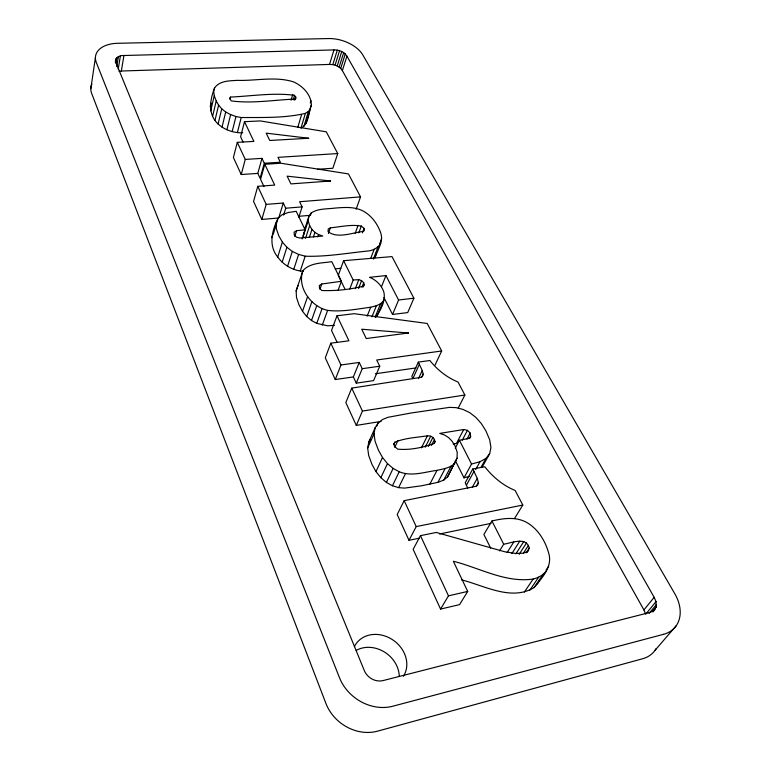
<?xml version="1.0" encoding="UTF-8"?>
<svg xmlns="http://www.w3.org/2000/svg" width="771" height="771" viewBox="0 0 771 771"><rect width="100%" height="100%" fill="white"/><g stroke="black" fill="none" stroke-linecap="round" stroke-linejoin="round"><path stroke-width="1.16" d="M481.981 467.438L489.672 453.666L490.934 447.469L489.701 439.827L485.865 430.796L481.306 423.53L475.919 417.448L469.79 412.697L462.995 409.42L456.075 407.637L449.57 407.367L410.904 413.044L387.919 417.313L382.589 419.491L378.147 423L375.111 427.78L368.779 442.043L367.671 448.028L368.663 455.401L371.95 464.344L375.969 471.601L380.855 477.683L386.416 482.453L392.449 485.769L398.607 487.638L404.544 488.11L421.458 485.807L437.909 482.347L443.72 480.131L447.556 476.912L457.068 458.147L457.203 452.22L455.035 445.908L452.124 441.263L448.606 437.629L444.481 434.998L439.759 433.398L463.728 429.524L467.457 430.324L470.165 433.051L470.657 436.637L469.606 438.622M375.477 317.536C380.498 310.665 385.818 301.104 383.9 292.276C381.78 285.376 376.248 280.056 369.666 277.329L385.953 275.565L398.588 300.006L392.555 314.452L407.724 312.583L413.902 298.204L391.996 256.598L343.596 260.694L338.267 275.392L345.061 289.298M656.188 607.028L656.025 601.602L654.165 597.313L346.931 56.158C344.3 51.705 338.932 49.807 333.968 49.922L123.938 55.502C119.9 55.127 113.694 57.844 116.026 62.827L363.979 669.787C366.842 677.709 375.612 682.817 383.871 680.379L649.731 612.482L653.316 610.931L656.188 607.028L652.488 611.519M303.938 237.613L303.379 235.675L308.217 220.814L308.853 216.41L311.214 212.941C318.23 208.305 327.155 209.143 335.163 208.064C345.408 207.254 356.539 206.349 365.502 212.468C372.817 217.306 377.896 224.814 380.768 233.025C383.698 241.728 377.491 249.688 375.13 257.716L376.065 253.167M303.379 235.675L303.861 232.37M90.814 88.665L95.411 57.671M115.322 62.249L115.862 58.904M115.939 63.164L116.845 57.603M116.758 66.576L118.387 56.582M118.204 69.236L120.401 55.917M119.013 71.308L121.346 71.019L123.938 55.502M367.671 448.028L374.022 433.794L375.111 427.78M461.54 579.869C484.333 585.565 511.501 601.438 534.149 587.531C541.531 578.308 551.891 567.899 549.183 554.985C546.147 542.649 539.392 530.699 528.598 523.596C517.572 516.262 504.089 518.131 491.937 520.974L483.88 534.467L490.684 548.114M242.74 132.843C233.825 132.998 224.689 130.097 218.087 123.967C207.582 114.493 209.934 99.796 214.589 87.942C219.571 80.627 229.498 80.859 237.362 80.357C256.03 81.003 275.642 76.03 293.828 81.986C302.81 86.179 311.224 94.621 311.349 105.078C308.246 112.72 309.238 123.929 300.96 128.15L305.393 113.366L308.39 111.467L310.424 108.769M210.714 110.879L214.261 95.7L213.721 91.402L214.589 87.942M514.508 518.517L522.815 505.053L515.134 490.462C503.039 485.528 492.823 476.95 484.786 466.763L472.806 468.97L477.268 478.386L478.357 482.53L477.818 484.814L476.199 486.25L404.158 500.668L397.19 514.536L409.006 540.307L419.559 538.129M212.642 116.142L216.217 100.962L214.261 95.7M214.993 120.276L218.607 105.107L216.217 100.962M218.087 123.967L221.74 108.807L218.607 105.107M222.019 127.148L225.71 112.007L221.74 108.807M229.999 99.401L230.568 97.079C251.693 96.076 273.686 92.501 294.551 95.315L296.074 98.196L295.168 99.054C274.042 99.96 252.05 103.748 231.194 100.895L229.729 97.975L230.568 97.079M226.886 129.759L230.635 114.628L225.71 112.007M210.194 106.571L211.071 103.102M232.167 131.629L235.974 116.527L230.635 114.628M305.971 123.514L311.349 105.078M237.362 132.622L241.217 117.539C262.554 117.414 284.576 118.262 305.393 113.366M237.304 142.356L233.401 157.486L241.227 174.535L257.793 173.398L260.087 178.294L264.308 163.259L261.976 158.363L245.255 159.424L237.304 142.356L253.881 141.401L244.503 121.712L260.232 120.922L326.287 131.812L337.737 153.554L332.87 168.251L317.479 169.302M244.503 121.712L240.6 136.785L243.029 141.96M241.227 174.535L245.255 159.424M257.793 173.398L261.976 158.363M356.115 209.259L360.549 196.875L348.463 173.928L280.846 163.23L264.79 164.29L274.707 185.088L257.774 186.331L253.553 201.404L261.822 219.427L278.726 218L283.265 203.033L266.188 204.392L261.822 219.427M264.79 164.29L260.569 179.315L263.981 186.592M527.403 552.219L529.253 548.133C526.593 536.279 511.443 543.015 503.704 544.21L499.55 550.889M291.072 100.22L292.71 94.525M293.24 99.864L294.551 95.315M294.773 100.143L295.765 96.732M297.847 127.167L301.567 114.638M458.244 408.032L464.874 395.012L458.041 382.04C446.91 377.52 437.33 369.829 429.852 360.5L418.316 362.129L422.257 370.494L423.154 374.147L422.566 376.132L420.966 377.356L351.749 388.112L345.832 402.568L356.308 425.409L381.076 421.409M310.279 102.938L310.964 100.664M303.947 126.242L308.39 111.467M303.36 271.276C293.221 270.775 283.632 265.234 277.724 257.022C268.096 245.4 272.086 230.298 278.158 218.029L282.157 214.714L288.161 212.526L296.189 211.302L305.104 229.787L302.126 238.943M273.628 233.025L277.811 219.186M121.346 71.019L329.535 64.427L333.968 49.922M283.622 215.109L285.733 208.209L283.265 203.033M329.535 64.427L332.841 64.619L337.303 50.134M332.841 64.619L335.086 65.121L339.568 50.645M277.724 257.022L282.379 242.055L278.871 235.993L276.326 228.65L276.153 222.674M656.025 601.602L645.712 614.188L643.91 609.928L342.363 70.614L340.715 68.417L337.235 65.959L341.746 51.493M339.153 67.087L343.683 52.621M340.715 68.417L345.254 53.951M342.363 70.614L346.931 56.158M282.167 262.188L286.889 247.25L282.379 242.055M298.83 217.181L302.107 206.879L299.601 201.732L360.549 196.875M294.773 236.427L296.604 230.693L305.104 229.787M287.535 266.342L292.325 251.423L286.889 247.25M304.391 230.134L308.853 216.41M310.462 215.225L311.214 212.941M293.761 269.32L298.618 254.43L292.325 251.423M305.538 238.249L309.653 225.672L308.217 220.814M309.325 237.391L311.966 229.401L309.653 225.672M300.256 271.064L305.191 256.203C326.634 256.926 348.058 252.955 369.376 250.854C374.002 249.862 378.465 247.472 380.749 243.154M313.421 236.938L314.934 232.379L311.966 229.401M334.508 325.343L327.675 325.815L316.765 323.367L311.484 320.534L306.713 316.515L302.531 311.301L299.013 304.93L296.517 297.529L296.131 290.918L302.964 270.611C310.154 262.632 321.941 263.19 331.79 261.687L341.38 281.29L338.055 290.33M317.777 236.87L318.548 234.586L314.934 232.379M302.964 270.611C296.748 287.236 311.07 306.752 327.627 310.376C341.958 312.12 356.491 309.094 370.706 307.224C375.795 305.914 382.503 304.584 384.286 298.84M296.131 290.918L298.001 285.472M328.388 233.517L330.345 227.84C340.551 226.847 351.113 224.226 361.3 226.076L364.037 228.389L364.432 230.115L363.584 231.367C352.511 232.63 337.457 239.049 328.06 231.618L328.234 228.987L330.345 227.84M302.531 311.301L307.639 296.488M306.713 316.515L311.879 301.721M319.936 289.279L321.796 283.998L341.38 281.29M311.484 320.534L316.717 305.769M316.765 323.367L322.066 308.622M355.219 233.256L358.091 225.373M322.268 325.092L327.627 310.376M358.823 232.832L361.3 226.076M362.38 232.89L364.037 228.389M434.998 365.184L441.687 350.978L427.192 323.454L354.149 313.701L337.004 315.773L331.52 330.441L337.12 342.372M349.793 289.019L353.185 279.998L343.596 260.694M337.004 315.773L348.935 340.801L330.817 343.172L325.295 357.811L335.26 379.534L353.349 376.932L359.247 362.437L340.975 364.972L335.26 379.534M355.344 288.672L358.766 279.671L361.551 280.625L363.729 282.812L364.153 284.711L363.286 286.957M358.544 288.499L361.551 280.625M370.726 258.314L374.166 249.341M361.994 287.304L363.729 282.812M373.357 259.085L378.098 246.759M379.525 244.214L381.684 238.615M367.15 316.177L370.706 307.224M381.481 286.725L385.953 275.565M371.921 316.862L376.412 305.692M375.091 317.18L380.517 303.784M377.144 316.014L383.033 301.509M441.687 350.978L376.711 360.009L379.737 366.215L373.607 380.623L356.269 383.158L362.225 368.692L359.247 362.437M356.308 425.409L362.428 411.059L351.749 388.112M271.623 237.67L273.223 233.95M447.556 476.912L457.068 458.147M376.682 426.286L378.147 423M418.316 362.129L411.81 376.402L412.88 378.532L419.405 364.269M418.489 378.628L422.257 370.494M375.969 471.601L382.512 457.473L378.416 450.177L375.053 441.195L374.022 433.794M421.737 377.202L423.154 374.147M393.827 444.366L394.839 442.188C405.064 437.947 416.552 437.543 427.404 435.798C431.028 435.461 434.777 437.851 435.017 441.667L434.208 443.402C422.845 447.633 409.738 450.331 397.614 449.136L394.405 446.207L393.904 443.923L394.839 442.188M394.771 447.315L397.836 440.79M380.855 477.683L387.476 463.602L382.512 457.473M386.416 482.453L393.123 468.411L387.476 463.602M392.449 485.769L399.233 471.756C411.425 476.835 424.59 471.987 437.022 470.349C443.267 468.845 450.331 468.055 454.919 463.053M398.607 487.638L405.469 473.664M421.458 447.835L427.404 435.798M425.235 447.18L430.719 436.164M428.406 446.39L432.916 437.379M431.442 445.416L434.459 439.412M434.015 443.672L435.017 441.667M537.464 583.898L539.739 579.397M429.813 484.236L437.022 470.349M463.728 429.524L456.422 443.46L453.175 443.951M455.227 448.202L459.4 440.251L468.276 438.554L470.657 436.637M437.909 482.347L445.185 468.479M409.006 540.307L416.234 526.593L522.815 505.053M462.224 440.27L467.457 430.324M443.72 480.131L451.054 466.272M467.004 439.007L470.165 433.051M528.627 550.33L526.545 552.017L522.979 553.212L515.626 553.472L504.783 551.776L436.251 532.443L420.465 535.672L413.15 549.328L440.559 609.08L459.564 604.628L467.698 591.415L453.329 561.259C479.475 567.793 505.419 583.098 533.156 579.05C538.312 577.758 543.218 575.195 546.388 570.819M455.343 460.624L463.997 477.837L471.544 464.036L479.996 461.733L486.029 458.35L489.672 453.666M472.806 468.97L465.221 482.742L467.775 488.12M466.426 485.132L474.04 471.38M475.64 469.597L479.996 461.733M481.094 467.197L486.029 458.35M472.324 487.205L477.268 478.386M476.15 486.443L478.357 482.53M440.559 609.08L448.481 595.838L467.698 591.415M364.153 284.711L363.286 286.118C350.024 289.607 335.424 291.014 321.835 290.513L319.502 288.229L319.31 285.549L321.796 283.998M507.164 552.518L513.775 542.042M368.779 442.043L370.591 439.171M511.896 553.52L519.76 541.155M515.895 553.848L523.808 541.493M519.172 554.339L526.506 542.948M523.519 553L528.434 545.415M526.179 552.865L529.253 548.133M524.338 592.128L533.156 579.05M529.773 590.278L538.65 577.2M534.149 587.531L543.565 573.788M546.109 570.039L548.663 566.299M643.91 609.928L654.165 597.313M649.115 613.398L656.497 604.416M652.883 611.943L655.099 609.254M655.061 650.3L676.138 625.83M296.604 230.693L294.156 232.1L294.243 234.943L296.527 237.227L299.996 238.008L322.789 236.022L318.548 234.586M463.997 477.837L469.231 476.372M439.489 534.014L491.06 523.355M362.428 411.059L464.874 395.012M375.41 373.762L415.926 367.931M362.225 368.692L379.737 366.215M398.588 300.006L413.902 298.204M335.298 268.877L340.83 268.298M298.464 216.323L310.308 215.321M285.733 208.209L302.107 206.879M264.308 163.259L280.355 162.218L277.984 157.351L337.737 153.554M353.185 279.998L358.766 279.671M235.974 116.527L241.217 117.539M298.618 254.43L305.191 256.203M335.086 65.121L337.235 65.959M393.123 468.411L399.233 471.756M459.4 440.251L471.544 464.036M383.919 297.5L392.555 314.452M491.937 520.974L503.704 544.21M353.349 376.932L356.269 383.158M257.774 186.331L266.188 204.392M330.817 343.172L340.975 364.972M404.158 500.668L416.234 526.593M420.465 535.672L448.481 595.838M656.208 648.498A38.425 28.305 40.8 0 1 642.6 658.762L377.588 731.149A41.065 35.649 38.1 0 1 325.892 703.364L91.71 93.57A29.5 18.08 11.9 0 1 91.922 84.058M354.4 646.628A28.72 24.412 36 0 1 391.504 639.063A28.72 24.412 36 0 1 403.406 676.292M356.183 650.416A28.315 24.277 36.7 0 1 384.218 651.88A28.315 24.277 36.7 0 1 399.272 676.524M663.523 634.321L392.805 706.226A42.26 36.083 36.6 0 1 339.491 677.719L96.346 62.567A30.127 17.984 12.3 0 1 117.606 43.292L328.668 38.55A27.505 15.815 18.2 0 1 362.804 54.934L674.808 593.757A39.446 28.479 39.9 0 1 663.523 634.321M408.563 333.005L366.254 338.536L361.715 329.217L408.563 333.005M330.595 181.002L290.918 183.903L287.14 176.154L330.595 181.002M308.66 138.25L269.763 140.486L266.197 133.152L308.66 138.25"/></g></svg>
